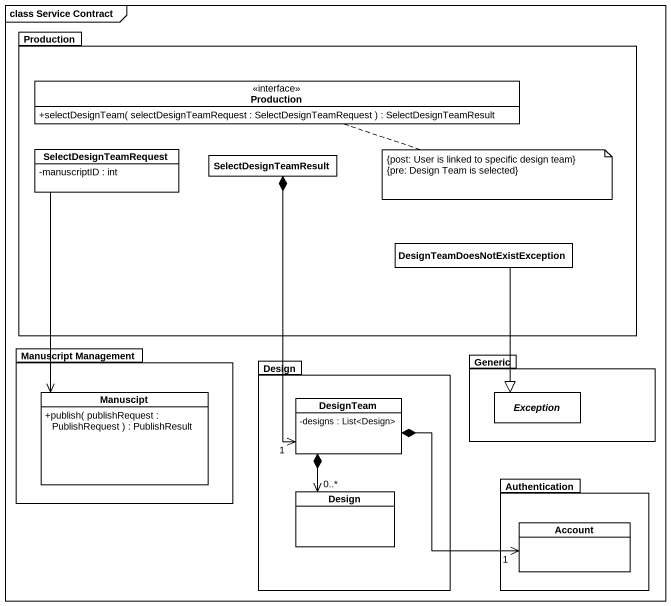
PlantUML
@startuml
mainframe class Service Contract
hide circle
hide empty members
skinparam classAttributeIconSize 0
package Production {
  interface "Production" as Production_2 {
    +selectDesignTeam( selectDesignTeamRequest : SelectDesignTeamRequest ) : SelectDesignTeamResult
  }
  class SelectDesignTeamRequest {
    -manuscriptID : int
  }
  class SelectDesignTeamResult
  class "DesignTeamDoesNotExistException" as DesignTeamDoesNotExistExcept
}
package "Manuscript Management" as Manuscript_Management {
  class Manuscipt {
    +publish( publishRequest : PublishRequest ) : PublishResult
  }
}
package Design {
  class DesignTeam {
    -designs : List<Design>
  }
  class "Design" as Design_2
}
package Generic {
  abstract class "Exception" as Exception_
}
package Authentication {
  class Account
}
SelectDesignTeamRequest --> Manuscipt
SelectDesignTeamResult *--> "1" DesignTeam
DesignTeamDoesNotExistExcept --|> Exception_
DesignTeam *--> "0..*" Design_2
DesignTeam *-right-> "1" Account
note right of Production_2
  {post: User is linked to specific design team}
  {pre: Design Team is selected}
end note
@enduml
